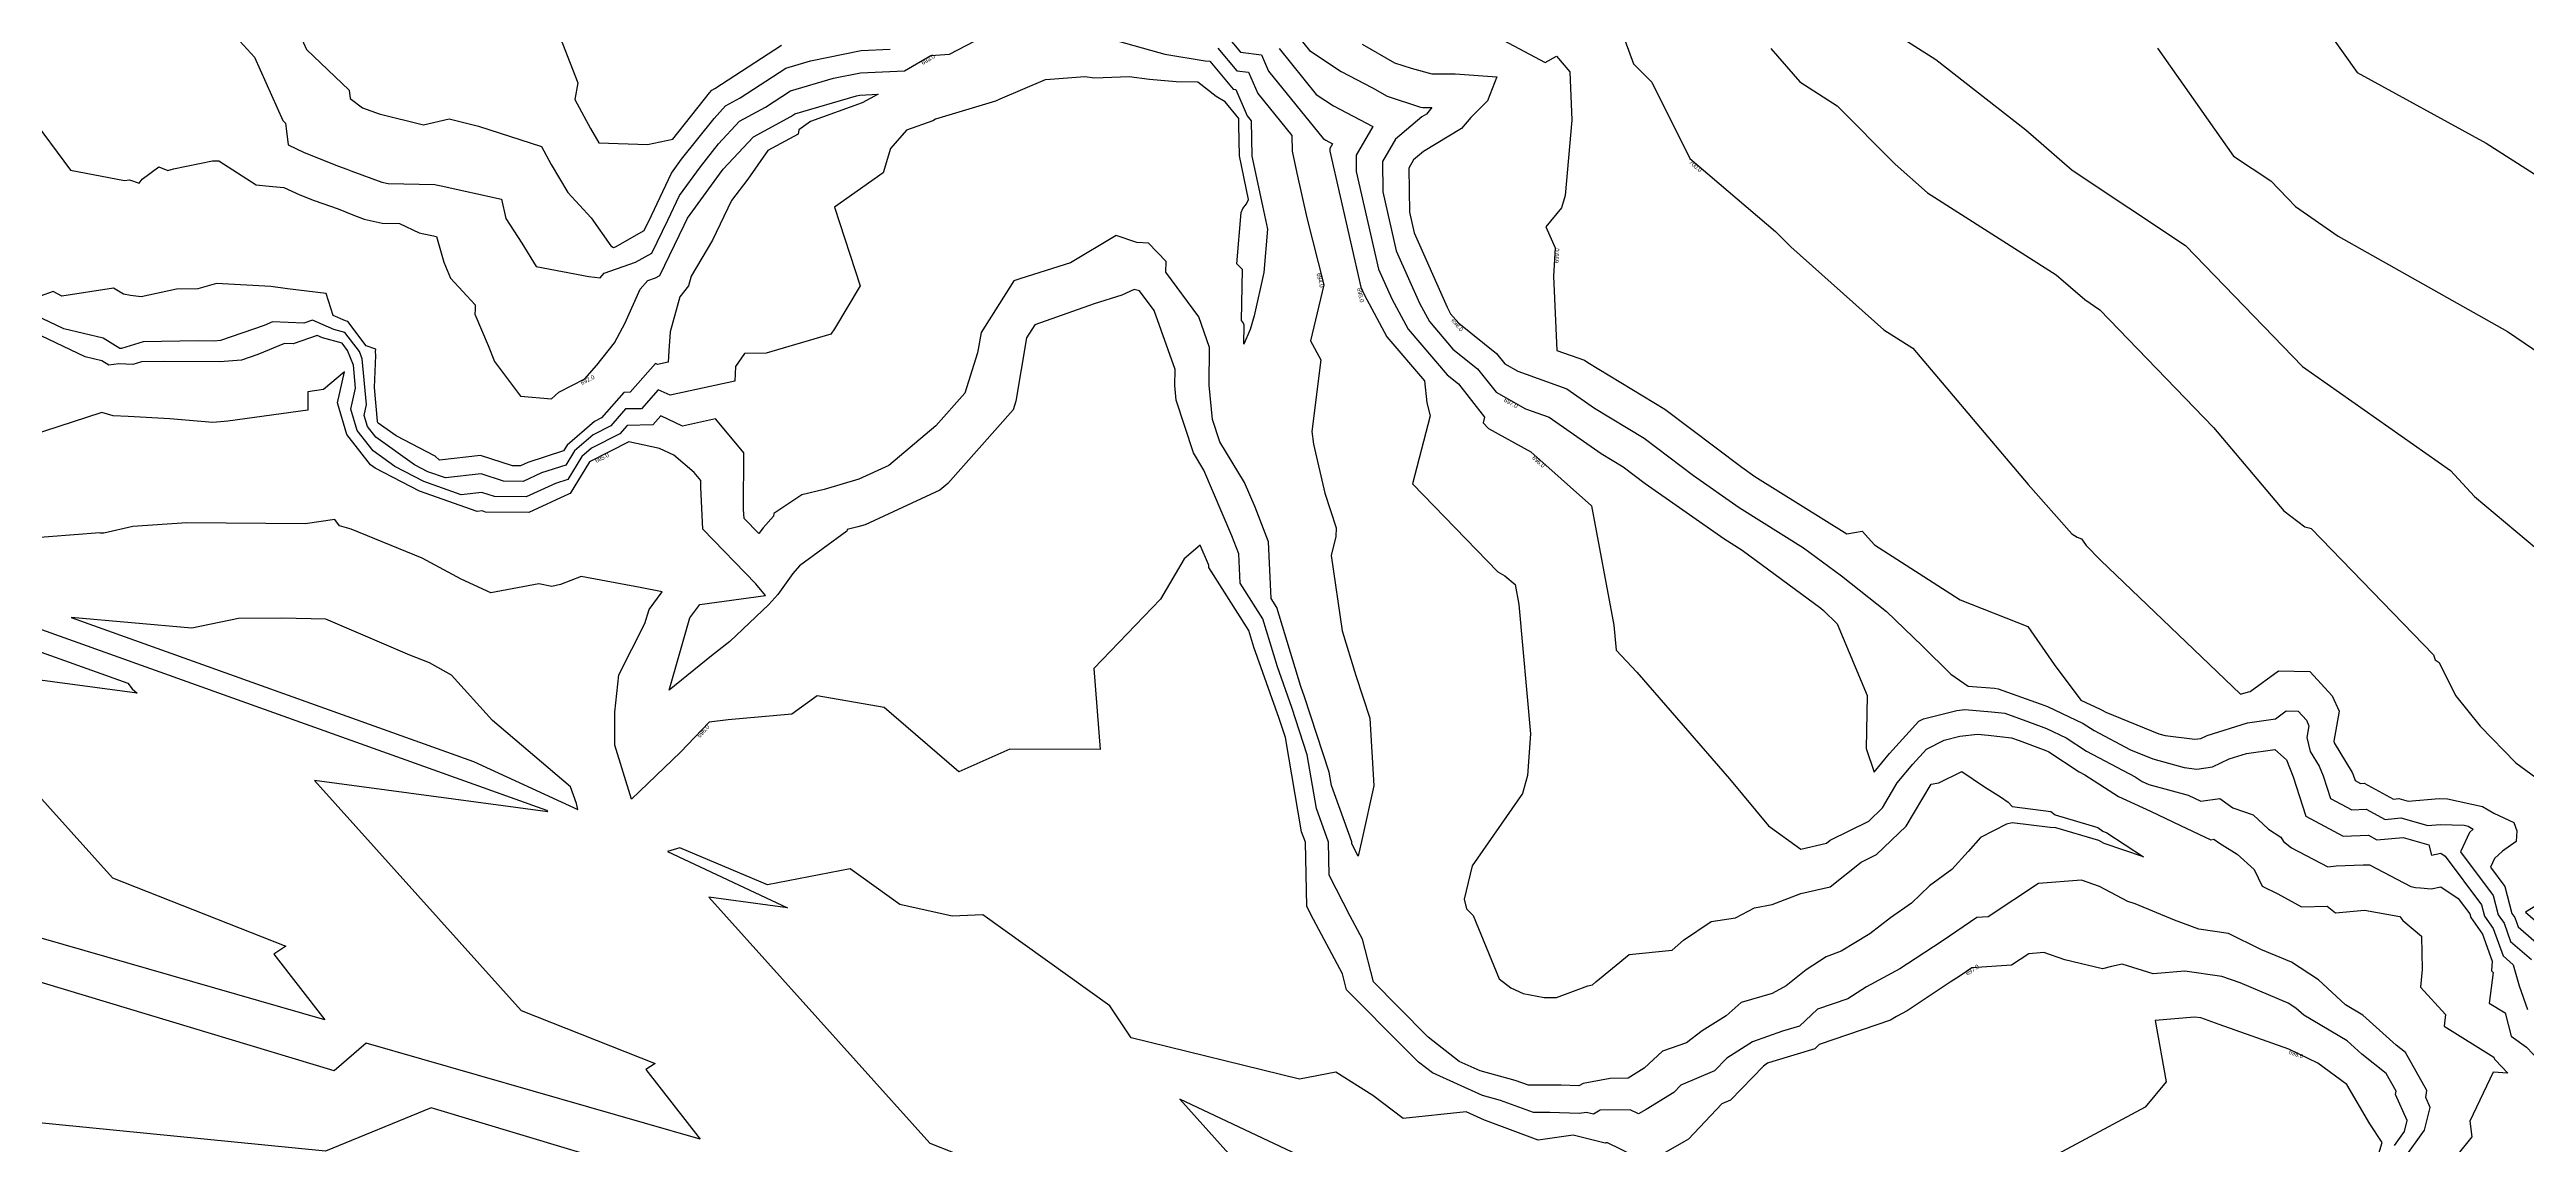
# Model space of a CAD drawing. Extents: x 1684434 to 1702565, y 997334 to 1000228.
# Drawn here: x 1698386.3 to 1698678.4, y 999204.4 to 999333.4 of the extents above; entities that cross this region are included whole.
import ezdxf

# ---------------------------------------------------------------- set-up
doc = ezdxf.new("R2010")
doc.units = 0
doc.layers.add('Default', color=7, linetype='Continuous')

msp = doc.modelspace()

# ---------------------------------------------------------------- linework, layer by layer
at = {"layer": 'Default'}
for points in [[(1698442.01, 999346.45), (1698448.65, 999329.47), (1698448.26, 999327.51), (1698450.13, 999324.11), (1698451.12, 999322.43), (1698456.85, 999322.21), (1698459.83, 999322.86), (1698464.14, 999328.3), (1698464.43, 999328.61), (1698464.79, 999328.8), (1698472.63, 999333.93)], [(1698525.1, 999335.07), (1698526.77, 999333.1), (1698529.24, 999332.78), (1698530.07, 999330.87), (1698536.5, 999322.93), (1698536.84, 999322.71), (1698537.62, 999322.3), (1698537.29, 999321.74), (1698537.29, 999321.42), (1698540.96, 999305.41), (1698541.35, 999304.53), (1698544.03, 999299.53), (1698548.44, 999294.37), (1698548.75, 999291.77), (1698549.11, 999290.24), (1698547.03, 999282.24), (1698557.11, 999271.85), (1698557.94, 999271.39), (1698559.13, 999270.34), (1698559.57, 999268.01), (1698560.94, 999252.74), (1698560.62, 999247.83), (1698560.03, 999245.72), (1698554.09, 999237.21), (1698553.14, 999233.25), (1698553.42, 999232.12), (1698554.19, 999231.34), (1698557.26, 999223.89), (1698558.63, 999222.82), (1698560.1, 999222.15), (1698562.57, 999221.67), (1698564.04, 999221.67), (1698567.71, 999223.06), (1698568.27, 999223.16), (1698568.65, 999223.51), (1698572.6, 999226.75), (1698577.65, 999227.25), (1698579, 999228.43), (1698582.27, 999230.64), (1698585.11, 999231.07), (1698587.36, 999232.25), (1698589.46, 999232.65), (1698592.81, 999233.92), (1698596.27, 999234.72), (1698599.96, 999237.62), (1698601.77, 999238.52), (1698605.26, 999241.86), (1698608.19, 999246.81), (1698609.11, 999246.98), (1698611.81, 999248.33), (1698614.47, 999246.49), (1698616.39, 999245.32), (1698617.26, 999244.71), (1698617.73, 999244.17), (1698622.3, 999243.6), (1698622.82, 999243.21), (1698627.85, 999241.71), (1698628.45, 999241.29), (1698628.9, 999241.09), (1698633.22, 999238.27), (1698628.58, 999239.84), (1698627.96, 999240.17), (1698622.88, 999241.69), (1698622.21, 999241.72), (1698617.76, 999242.28), (1698617.07, 999242.09), (1698614, 999240.55), (1698612.57, 999238.89), (1698610.65, 999236.77), (1698607.99, 999234.82), (1698605.89, 999232.81), (1698603.39, 999231.06), (1698600.97, 999229.17), (1698597.58, 999227.14), (1698595.83, 999226.48), (1698593.45, 999224.95), (1698591.11, 999223.04), (1698589.43, 999222.15), (1698585.79, 999221.08), (1698584.02, 999219.53), (1698581.19, 999217.73), (1698579.36, 999216.33), (1698576.53, 999215.34), (1698574.37, 999213.35), (1698572.46, 999212.17), (1698570.36, 999212.14), (1698567.15, 999211.55), (1698566.67, 999211.26), (1698564.57, 999211.33), (1698560.72, 999211.33), (1698559.16, 999211.91), (1698555.04, 999213.02), (1698552.55, 999214.15), (1698548.9, 999216.99), (1698545.35, 999220.59), (1698542.43, 999223.53), (1698541.15, 999228.56), (1698539.69, 999231.26), (1698537.23, 999236.09), (1698537.15, 999239.99), (1698535.72, 999243.94), (1698534.63, 999250.28), (1698532.81, 999255.84), (1698531.11, 999260.66), (1698529.4, 999266.29), (1698526.71, 999270.53), (1698526.56, 999273.98), (1698525.73, 999276.09), (1698522.45, 999283.82), (1698521.21, 999285.86), (1698519.19, 999292.09), (1698519.03, 999293.8), (1698519.05, 999295.68), (1698516.57, 999302.66), (1698514.86, 999304.98), (1698514.23, 999305.11), (1698512.77, 999304.46), (1698509.52, 999303.43), (1698502.51, 999300.95), (1698501.54, 999299.44), (1698500.26, 999291.95), (1698499.95, 999290.95), (1698492.25, 999282.25), (1698491.32, 999281.48), (1698482.52, 999277.39), (1698481.66, 999277.14), (1698480.38, 999276.83), (1698480.34, 999276.64), (1698474.77, 999272.55), (1698473.99, 999271.66), (1698472.21, 999269.16), (1698471.14, 999267.98), (1698466.56, 999263.62), (1698464.39, 999261.96), (1698459.4, 999257.89), (1698461.83, 999266.42), (1698463.02, 999268), (1698470.76, 999269.07), (1698469.63, 999270.43), (1698463.36, 999276.89), (1698463.13, 999281.81), (1698463.13, 999282.6), (1698462.33, 999283.55), (1698459.97, 999285.62), (1698458.26, 999286.38), (1698454.66, 999287.16), (1698450.07, 999284.86), (1698450, 999284.8), (1698447.71, 999281.07), (1698447.61, 999281.04), (1698442.86, 999278.86), (1698437.74, 999278.9), (1698437.37, 999279.02), (1698436.76, 999278.95), (1698429.98, 999281.35), (1698424.74, 999284.08), (1698424.2, 999284.46), (1698421.38, 999288.02), (1698420.3, 999291.75), (1698421.12, 999295.43), (1698418.64, 999293.36), (1698416.81, 999293.07), (1698416.81, 999290.91), (1698407.37, 999289.6), (1698405.59, 999289.47), (1698400.52, 999289.9), (1698395.63, 999290.14), (1698393.85, 999290.23), (1698392.5, 999290.64), (1698382.25, 999287.28)], [(1698407.04, 999336.27), (1698410.51, 999332.51), (1698413.84, 999325.05), (1698414.16, 999324.75), (1698414.23, 999324.12), (1698414.49, 999322.16), (1698416.38, 999321.29), (1698420.4, 999319.66), (1698421.39, 999319.32), (1698421.99, 999319.08), (1698425.54, 999317.78), (1698426.27, 999317.61), (1698431.78, 999317.52), (1698431.92, 999317.45), (1698432.51, 999317.33), (1698439.64, 999315.77), (1698440.16, 999313.48), (1698442.02, 999310.59), (1698443.71, 999307.85), (1698449.91, 999306.67), (1698451.28, 999306.52), (1698451.73, 999307.04), (1698455.44, 999308.34), (1698457.37, 999309.42), (1698459.24, 999313.29), (1698460.61, 999316.19), (1698463.1, 999319.6), (1698465.23, 999322.3), (1698467.7, 999324.95), (1698470.75, 999326.61), (1698473.69, 999328.53), (1698478.79, 999330.03), (1698481.95, 999330.67), (1698487.15, 999330.9), (1698490.25, 999332.71), (1698492.44, 999332.86), (1698497.36, 999335.43)], [(1698415.94, 999334.97), (1698416.64, 999333.4), (1698421.68, 999328.61), (1698421.79, 999327.63), (1698423.24, 999326.54), (1698425.21, 999325.82), (1698430.42, 999324.53), (1698433.48, 999325.25), (1698436.94, 999324.39), (1698444.33, 999321.98), (1698445.49, 999319.87), (1698447.44, 999316.55), (1698450.2, 999313.56), (1698452.54, 999310.27), (1698452.82, 999310.08), (1698453.08, 999310.17), (1698456.45, 999312.07), (1698457.32, 999313.86), (1698459.67, 999318.83), (1698460.87, 999320.48), (1698464.69, 999325.3), (1698466.06, 999326.78), (1698467.77, 999327.71), (1698473.16, 999331.23), (1698476.07, 999332.09), (1698482.03, 999333.29), (1698485.46, 999333.44)], [(1698532.58, 999336.16), (1698534.9, 999333.29), (1698538.64, 999330.81), (1698542.34, 999328.89), (1698544.04, 999327.9), (1698547.99, 999326.63), (1698548.27, 999326.56), (1698549.31, 999326.56), (1698548.68, 999325.8), (1698548.16, 999325.49), (1698545.04, 999322.83), (1698543.5, 999320.2), (1698543.54, 999316.63), (1698545.13, 999309.68), (1698547.87, 999303.53), (1698549.03, 999301.36), (1698551.81, 999298.1), (1698554.71, 999295.79), (1698556.89, 999293.01), (1698560.36, 999291.08), (1698563.15, 999290.08), (1698569.3, 999285.78), (1698571.89, 999284.21), (1698574.48, 999282.26), (1698583.74, 999275.76), (1698585.91, 999274.4), (1698595.17, 999267.55), (1698595.5, 999267.28), (1698597.12, 999265.73), (1698600.66, 999257.29), (1698600.54, 999251.04), (1698601.47, 999248.25), (1698603.3, 999250.45), (1698606.76, 999254.26), (1698607.29, 999254.52), (1698611.22, 999255.52), (1698612.15, 999255.62), (1698615.29, 999255.36), (1698616.88, 999255.18), (1698619.8, 999254.13), (1698621.81, 999253.38), (1698624.1, 999252.3), (1698626.53, 999250.71), (1698632.23, 999247.68), (1698633.06, 999247.14), (1698633.86, 999246.78), (1698638.49, 999245.52), (1698639.24, 999245.16), (1698639.99, 999244.81), (1698642.23, 999245.13), (1698643.77, 999244.05), (1698646.18, 999243.19), (1698647.96, 999241.5), (1698649.44, 999240.59), (1698649.72, 999240.05), (1698650.69, 999239.33), (1698654.96, 999237.06), (1698655.93, 999237.21), (1698659.13, 999237.31), (1698659.88, 999237.32), (1698664.75, 999234.76), (1698665.31, 999234.66), (1698665.91, 999234.59), (1698667.13, 999234.47), (1698668.28, 999234.73), (1698670.35, 999233.35), (1698671.72, 999231.52), (1698671.83, 999231.1), (1698673.2, 999229.15), (1698674.34, 999225.97), (1698674.25, 999224.82), (1698674.44, 999224.62), (1698673.99, 999221.02), (1698675.86, 999219.85), (1698676.6, 999217.12), (1698678.37, 999215.83), (1698682.86, 999211.09)], [(1698557.16, 999334.84), (1698562.67, 999331.9), (1698564.02, 999332.62), (1698565.6, 999330.77), (1698565.82, 999325.07), (1698565.05, 999316.2), (1698564.6, 999314.74), (1698562.76, 999312.5), (1698563.85, 999310.05), (1698563.68, 999306.69), (1698564.06, 999297.94), (1698567.32, 999296.78), (1698567.71, 999296.51), (1698576.79, 999291.02), (1698585.86, 999284.17), (1698587.4, 999283.09), (1698598.24, 999276.33), (1698600.07, 999276.66), (1698601.5, 999275.04), (1698611.63, 999268.56), (1698619.6, 999265.41), (1698622.69, 999260.93), (1698625.85, 999256.74), (1698628.14, 999255.67), (1698628.29, 999255.57), (1698628.79, 999255.3), (1698635.02, 999252.76), (1698635.8, 999252.55), (1698639.28, 999252.11), (1698639.98, 999252.22), (1698640.72, 999252.56), (1698645.48, 999254.07), (1698648.81, 999254.54), (1698650.06, 999255.46), (1698651.45, 999255.42), (1698652.43, 999254.35), (1698652.74, 999253.68), (1698652.5, 999252.34), (1698652.89, 999250.69), (1698653.96, 999248.94), (1698654.41, 999247.8), (1698655.29, 999245.15), (1698657.78, 999243.81), (1698659.48, 999243.87), (1698661.71, 999242.67), (1698663.59, 999242.84), (1698666.74, 999241.94), (1698668.2, 999242.06), (1698671.02, 999241.97), (1698671.5, 999241.86), (1698672.09, 999241.52), (1698671.67, 999241.14), (1698670.62, 999238.83), (1698674.47, 999233.68), (1698675.05, 999231.42), (1698675.74, 999230.45), (1698676.52, 999228.29), (1698678.96, 999226.17)], [(1698571.22, 999336.89), (1698573.09, 999331.74), (1698575.27, 999329.57), (1698579.73, 999320.57), (1698589.85, 999311.96), (1698591.66, 999310.15), (1698602.6, 999300.39), (1698606.04, 999298.21), (1698619.65, 999282.14), (1698624.78, 999276.34), (1698625.42, 999275.93), (1698625.92, 999275.73), (1698626.11, 999275.45), (1698626.49, 999274.95), (1698628.18, 999273.24), (1698644.68, 999257.42), (1698645.6, 999257.71), (1698645.81, 999257.74), (1698649.13, 999260.19), (1698652.86, 999260.09), (1698655.47, 999257.24), (1698656.3, 999255.44), (1698655.66, 999251.88), (1698655.7, 999251.69), (1698657.85, 999248.2), (1698657.96, 999247.91), (1698658.18, 999247.25), (1698658.8, 999246.92), (1698659.23, 999246.93), (1698662.69, 999245.07), (1698663.34, 999245.13), (1698664.44, 999244.82), (1698668.08, 999245.12), (1698669.06, 999245.09), (1698673.19, 999244.17), (1698674.54, 999243.39), (1698676.89, 999242.29), (1698677.26, 999241.33), (1698677.17, 999240.06), (1698675.57, 999238.93), (1698674.6, 999238.08), (1698674.13, 999237.05), (1698675.84, 999234.76), (1698676.67, 999231.59), (1698677.01, 999231.1), (1698677.4, 999230.02), (1698681.1, 999226.8)], [(1698601.31, 999336.95), (1698608.76, 999332.22), (1698619.36, 999323.95), (1698624.81, 999319.21), (1698638.18, 999310.33), (1698651.96, 999296.04), (1698669.42, 999283.8), (1698672.27, 999280.71), (1698685.66, 999269.49)], [(1698655.14, 999335.34), (1698658.42, 999330.71), (1698673.65, 999322.39), (1698679.73, 999318.49)], [(1698524.11, 999333.56), (1698526.34, 999330.92), (1698527.72, 999330.74), (1698528.82, 999328.23), (1698532.83, 999323.27), (1698532.86, 999321.43), (1698533.41, 999318.83), (1698534.59, 999313.57), (1698536.57, 999305.66), (1698535.01, 999299.08), (1698536.22, 999296.83), (1698535.19, 999288.39), (1698535.38, 999286.88), (1698536.7, 999281.12), (1698538.04, 999277.02), (1698538.01, 999276.02), (1698537.46, 999273.76), (1698538.76, 999264.89), (1698540.36, 999259.62), (1698542, 999254.62), (1698542.5, 999246.62), (1698541.09, 999240.4), (1698540.63, 999238.32), (1698539.89, 999239.77), (1698539.88, 999240.02), (1698537.48, 999246.65), (1698537.21, 999248.23), (1698534.3, 999257.13), (1698533.88, 999258.33), (1698531.05, 999267.64), (1698530.38, 999268.7), (1698530.08, 999275.37), (1698528.48, 999279.47), (1698527.25, 999282.37), (1698524.32, 999287.19), (1698523.47, 999289.82), (1698523.08, 999293.85), (1698523.12, 999298.3), (1698521.84, 999301.9), (1698517.97, 999307.17), (1698518, 999308.44), (1698515.9, 999310.59), (1698514.55, 999310.67), (1698512.11, 999311.49), (1698506.73, 999308.29), (1698500.88, 999306.43), (1698500.05, 999306.14), (1698496.17, 999300.07), (1698495.76, 999297.68), (1698494.27, 999292.92), (1698490.85, 999289.05), (1698485.29, 999284.4), (1698481.77, 999282.77), (1698477.66, 999281.56), (1698475.05, 999280.94), (1698471.75, 999278.73), (1698471.69, 999278.43), (1698470.47, 999277.05), (1698469.97, 999276.35), (1698468.23, 999278.15), (1698468.18, 999279.19), (1698468.21, 999285.89), (1698467.05, 999287.27), (1698464.87, 999289.87), (1698460.97, 999289.02), (1698458.43, 999290.24), (1698457.48, 999289.16), (1698454.46, 999289.1), (1698453.58, 999288.1), (1698450.25, 999286.43), (1698449.12, 999285.46), (1698447.46, 999282.75), (1698445.99, 999282.27), (1698442.53, 999280.68), (1698438.81, 999280.71), (1698437.3, 999281.2), (1698434.89, 999280.93), (1698430.47, 999282.49), (1698427.06, 999284.27), (1698424.5, 999286.1), (1698422.6, 999288.5), (1698421.87, 999291.01), (1698422.43, 999293.49), (1698422.17, 999296.2), (1698421.49, 999297.95), (1698420.85, 999298.79), (1698418.51, 999299.43), (1698417.88, 999299.7), (1698415.08, 999298.73), (1698414.03, 999298.77), (1698410.9, 999297.48), (1698408.97, 999296.81), (1698406.41, 999296.62), (1698399.78, 999296.64), (1698397.18, 999296.6), (1698396.15, 999296.28), (1698394.51, 999296.36), (1698393.34, 999296.2), (1698392.5, 999296.72), (1698390.53, 999297.18), (1698380.12, 999302.16)], [(1698512.24, 999334.43), (1698517.13, 999333.05), (1698517.84, 999332.87), (1698522.59, 999332.08), (1698523.13, 999332.04), (1698525.91, 999328.74), (1698526.2, 999328.7), (1698527.56, 999325.58), (1698528.03, 999325), (1698528.1, 999320.84), (1698529.34, 999315), (1698529.96, 999312.25), (1698529.53, 999307.15), (1698528.37, 999302.02), (1698527.9, 999300.43), (1698527.17, 999298.68), (1698527.19, 999300.92), (1698527.11, 999301.14), (1698526.87, 999301.47), (1698527, 999307.49), (1698526.35, 999308.15), (1698526.86, 999314.19), (1698527.05, 999314.67), (1698527.46, 999315.23), (1698527.72, 999315.75), (1698526.63, 999320.88), (1698526.57, 999324.54), (1698526.58, 999325.27), (1698524.97, 999327.25), (1698523.91, 999327.89), (1698521.75, 999329.58), (1698519.16, 999329.61), (1698516.04, 999329.89), (1698513.63, 999330.21), (1698509.56, 999330.04), (1698508.41, 999330.18), (1698504.34, 999329.87), (1698503.75, 999329.84), (1698498.37, 999327.58), (1698497.88, 999327.32), (1698490.8, 999325.19), (1698490.47, 999325), (1698487.39, 999323.89), (1698485.5, 999321.75), (1698484.64, 999318.89), (1698478.9, 999314.85), (1698481.93, 999305.56), (1698478.9, 999300.51), (1698478.47, 999299.85), (1698470.85, 999297.62), (1698468.3, 999297.59), (1698467.23, 999296.04), (1698467.15, 999294.32), (1698459.5, 999292.66), (1698458.11, 999293.32), (1698456.15, 999291.08), (1698454.26, 999291.05), (1698452.51, 999289.05), (1698450.43, 999288.01), (1698448.25, 999286.12), (1698447.21, 999284.43), (1698444.36, 999283.5), (1698442.2, 999282.51), (1698439.88, 999282.53), (1698437.23, 999283.39), (1698433.01, 999282.91), (1698430.96, 999283.63), (1698429.38, 999284.46), (1698424.8, 999287.74), (1698423.82, 999288.98), (1698423.44, 999290.28), (1698423.73, 999291.56), (1698423.21, 999296.97), (1698422.89, 999297.82), (1698421.18, 999300.07), (1698419.87, 999300.43), (1698417.36, 999301.53), (1698416.31, 999301.17), (1698412.64, 999301.31), (1698411.64, 999300.9), (1698406.51, 999299.11), (1698405.77, 999299.05), (1698403.88, 999299.06), (1698397.37, 999298.95), (1698394.81, 999298.17), (1698394.71, 999298.17), (1698394.63, 999298.16), (1698392.66, 999299.4), (1698388.01, 999300.48), (1698382.98, 999302.89)], [(1698531.32, 999333.52), (1698535.7, 999328.11), (1698537.74, 999326.76), (1698542.38, 999324.35), (1698540.39, 999320.97), (1698540.42, 999319.02), (1698543.05, 999307.54), (1698544.61, 999304.03), (1698546.53, 999300.44), (1698551.13, 999295.06), (1698552.47, 999293.99), (1698555.55, 999290.07), (1698555.37, 999289.41), (1698556.01, 999288.76), (1698561, 999285.98), (1698568.13, 999279.63), (1698570.79, 999265.57), (1698571.05, 999262.62), (1698573.48, 999260.03), (1698584.42, 999247.47), (1698589.03, 999241.91), (1698592.82, 999239.17), (1698595.86, 999239.87), (1698596.29, 999240.21), (1698600.83, 999242.47), (1698602.44, 999244.02), (1698604.2, 999246.99), (1698606.04, 999249.19), (1698607.64, 999250.95), (1698609.74, 999252), (1698611.57, 999252.47), (1698613.66, 999252.7), (1698614.92, 999252.6), (1698617.65, 999252.3), (1698618.58, 999251.96), (1698621.7, 999250.8), (1698622.08, 999250.62), (1698625.66, 999248.28), (1698626.33, 999247.92), (1698630.27, 999245.35), (1698634.07, 999243.62), (1698637.61, 999241.95), (1698641.17, 999240.26), (1698641.54, 999240.32), (1698642.21, 999239.85), (1698644.29, 999238.58), (1698646.28, 999236.75), (1698647.22, 999234.79), (1698649.06, 999233.89), (1698651.85, 999232.38), (1698654.9, 999232.46), (1698655.86, 999231.67), (1698659.29, 999231.96), (1698663.45, 999231.23), (1698663.8, 999230.77), (1698666.01, 999228.9), (1698666.07, 999224.98), (1698665.91, 999222.9), (1698668.84, 999219.66), (1698668.67, 999218.31), (1698674.53, 999214.63), (1698674.6, 999214.4), (1698674.74, 999214.29), (1698676.2, 999212.75), (1698674.45, 999212.87), (1698671.71, 999207.09), (1698671.94, 999205.24), (1698670.32, 999203.26)], [(1698541.11, 999334.05), (1698544.92, 999331.83), (1698546.89, 999331.2), (1698549.33, 999330.56), (1698552.06, 999330.56), (1698557, 999330.2), (1698555.87, 999327.36), (1698553.92, 999325.42), (1698552.81, 999324.09), (1698548.35, 999321.41), (1698547.18, 999320.41), (1698546.6, 999319.42), (1698546.67, 999314.24), (1698547.22, 999311.82), (1698551.13, 999303.03), (1698551.53, 999302.27), (1698552.5, 999301.14), (1698556.94, 999297.59), (1698557.91, 999296.35), (1698559.46, 999295.49), (1698565.24, 999293.43), (1698568.5, 999291.15), (1698574.34, 999287.62), (1698580.17, 999283.22), (1698585.57, 999279.42), (1698593.16, 999274.69), (1698597.64, 999271.38), (1698602.93, 999267.18), (1698607.13, 999263.12), (1698610.52, 999259.78), (1698612.56, 999258.38), (1698615.66, 999258.12), (1698616.11, 999258.07), (1698621.03, 999256.29), (1698621.92, 999255.96), (1698626.12, 999253.99), (1698627.41, 999253.14), (1698631.69, 999250.87), (1698634.32, 999249.8), (1698638.04, 999248.78), (1698639.51, 999248.6), (1698641.38, 999248.87), (1698643.35, 999249.79), (1698645.36, 999250.42), (1698648.73, 999250.9), (1698650.08, 999249.69), (1698650.87, 999247.68), (1698652.39, 999243.04), (1698656.76, 999240.71), (1698659.74, 999240.8), (1698660.73, 999240.27), (1698663.84, 999240.55), (1698666.86, 999239.69), (1698667.18, 999238.45), (1698668.28, 999238.7), (1698668.8, 999238.35), (1698673.09, 999232.6), (1698673.44, 999231.26), (1698674.47, 999229.8), (1698675.63, 999226.57), (1698676.81, 999225.54), (1698677.51, 999223.04), (1698678.49, 999220.27)], [(1698589.31, 999333.52), (1698592.7, 999329.59), (1698597.12, 999326.78), (1698603.97, 999319.9), (1698607.78, 999316.51), (1698622.93, 999306.86), (1698626.31, 999303.93), (1698628.1, 999302.74), (1698641.49, 999288.86), (1698649.76, 999279.03), (1698652.24, 999277.17), (1698652.74, 999277.04), (1698653, 999276.95), (1698667.43, 999262.06), (1698667.63, 999261.48), (1698668.11, 999261.15), (1698670.01, 999257.28), (1698672.92, 999253.64), (1698677.14, 999249.33), (1698681.41, 999246.19)], [(1698634.87, 999333.56), (1698643.86, 999320.85), (1698648.25, 999317.93), (1698651.16, 999314.92), (1698656.18, 999311.4), (1698676.14, 999300.16), (1698689.79, 999290.91)], [(1698383.97, 999325.7), (1698388.8, 999319.18), (1698395.19, 999317.96), (1698395.79, 999318.04), (1698396.91, 999317.68), (1698397.28, 999318.15), (1698399.23, 999319.57), (1698400.29, 999319.17), (1698400.95, 999319.36), (1698405.56, 999320.3), (1698406.31, 999320.3), (1698410.72, 999317.46), (1698412.25, 999317.29), (1698413.95, 999317.16), (1698415.84, 999316.29), (1698417.55, 999315.6), (1698420.39, 999314.63), (1698422.11, 999313.92), (1698423.44, 999313.43), (1698425.55, 999312.95), (1698427.62, 999312.92), (1698429.92, 999311.81), (1698431.96, 999311.39), (1698432.83, 999308.33), (1698433.6, 999306.47), (1698436.52, 999303.31), (1698436.54, 999302.77), (1698436.49, 999302.23), (1698438.06, 999298.53), (1698438.82, 999296.66), (1698441.86, 999292.56), (1698445.51, 999292.25), (1698446.41, 999293.04), (1698449.46, 999294.59), (1698450.89, 999296.22), (1698452.95, 999298.86), (1698454.22, 999301.19), (1698455.97, 999305.16), (1698456.88, 999306.18), (1698457.8, 999306.5), (1698458.29, 999306.77), (1698461.16, 999312.72), (1698461.55, 999313.55), (1698465.33, 999318.73), (1698465.78, 999319.3), (1698469.33, 999323.13), (1698473.73, 999325.51), (1698474.22, 999325.83), (1698481.5, 999327.97), (1698481.87, 999328.04), (1698484.03, 999328.14), (1698482.14, 999327.13), (1698476.06, 999324.92), (1698474.7, 999323.96), (1698474.62, 999323.45), (1698471.03, 999321.5), (1698468.69, 999318.15), (1698466.76, 999315.6), (1698464.52, 999310.94), (1698462.01, 999306.71), (1698461.69, 999305.54), (1698460.67, 999304.25), (1698459.51, 999300.14), (1698459.36, 999297.9), (1698459.29, 999296.58), (1698458.02, 999296.3), (1698457.79, 999296.41), (1698454.81, 999293.01), (1698454.06, 999292.99), (1698451.44, 999289.99), (1698450.6, 999289.58), (1698447.37, 999286.78), (1698446.96, 999286.11), (1698442.74, 999284.74), (1698441.87, 999284.34), (1698440.94, 999284.35), (1698437.17, 999285.57), (1698432.34, 999285.02), (1698431.81, 999285.5), (1698427.22, 999287.86), (1698425.1, 999289.38), (1698425.04, 999289.46), (1698425.02, 999289.54), (1698425.03, 999289.62), (1698424.65, 999293.59), (1698424.82, 999297.33), (1698424.78, 999297.82), (1698424.8, 999298.11), (1698423.67, 999298.5), (1698421.5, 999301.35), (1698421.23, 999301.43), (1698419.77, 999302.07), (1698418.97, 999304.66), (1698414.42, 999305.22), (1698412.43, 999305.47), (1698406.03, 999305.82), (1698403.81, 999305.19), (1698401.33, 999305.15), (1698397.13, 999304.28), (1698395.87, 999304.42), (1698395.05, 999304.57), (1698393.9, 999305.27), (1698387.81, 999304.36), (1698386.77, 999304.91), (1698385.22, 999304.35)], [(1698305.58, 999290.89), (1698395.59, 999258.71), (1698396.1, 999258.06), (1698396.69, 999257.54), (1698371.11, 999260.98), (1698393.75, 999235.77), (1698414.2, 999227.73), (1698412.79, 999226.8), (1698418.81, 999219.05), (1698369.75, 999233.13)], [(1698347.25, 999278.67), (1698444.92, 999243.75), (1698445.01, 999243.64), (1698445.11, 999243.55), (1698417.59, 999247.24), (1698441.95, 999220.13), (1698457.75, 999213.91), (1698456.65, 999213.2), (1698463.05, 999204.98), (1698423.66, 999216.28), (1698419.89, 999213.05), (1698366.19, 999229.23)], [(1698663.88, 999202.57), (1698666.38, 999206.03), (1698667.03, 999208.73), (1698666.51, 999209.89), (1698666.64, 999210.7), (1698664.12, 999215.19), (1698663.04, 999216.05), (1698659.1, 999219.6), (1698657.05, 999220.8), (1698653.86, 999223.77), (1698650.69, 999225.83), (1698647.07, 999227.35), (1698643.26, 999229.22), (1698639.76, 999229.75), (1698636.9, 999230.8), (1698632.24, 999232.7), (1698631.37, 999233), (1698628.06, 999234.75), (1698625.91, 999235.51), (1698620.84, 999235.13), (1698614.91, 999231.2), (1698613.57, 999231.11), (1698609.61, 999228.41), (1698606.29, 999226.22), (1698604.52, 999225.06), (1698600.58, 999222.93), (1698598.36, 999221.51), (1698594.81, 999220.3), (1698592.67, 999218.31), (1698590.68, 999217.7), (1698587.14, 999216.44), (1698584.11, 999214.53), (1698582.65, 999213.02), (1698578.69, 999211.36), (1698577.86, 999210.48), (1698574.59, 999208.46), (1698573.7, 999207.95), (1698572.69, 999208.44), (1698569.17, 999208.39), (1698568.37, 999207.91), (1698567.57, 999208.11), (1698566.71, 999207.99), (1698563.22, 999208.11), (1698561.29, 999208.11), (1698557.41, 999209.54), (1698555.28, 999210.12), (1698549.39, 999212.78), (1698547.77, 999214.04), (1698546.19, 999215.64), (1698539.28, 999222.58), (1698538.8, 999224.47), (1698535.36, 999230.87), (1698534.57, 999232.41), (1698534.41, 999239.97), (1698533.95, 999241.22), (1698532.05, 999252.32), (1698531.32, 999254.55), (1698528.34, 999262.98), (1698527.74, 999264.94), (1698523.04, 999272.37), (1698523.03, 999272.58), (1698522.98, 999272.72), (1698522.02, 999274.98), (1698520.13, 999273.38), (1698517.35, 999268.63), (1698509.48, 999260.44), (1698510.2, 999250.92), (1698499.58, 999250.94), (1698493.54, 999248.29), (1698484.75, 999255.85), (1698476.84, 999257.23), (1698473.88, 999255.09), (1698466.36, 999254.39), (1698464.1, 999254.13), (1698460.72, 999250.58), (1698454.95, 999245.06), (1698452.98, 999251.43), (1698452.99, 999255.29), (1698453.48, 999259.69), (1698456.55, 999265.75), (1698457.03, 999267.42), (1698458.59, 999269.49), (1698455.99, 999270), (1698449.02, 999271.3), (1698446.6, 999270.34), (1698445.57, 999270.13), (1698444.05, 999270.43), (1698438.38, 999269.39), (1698434.89, 999270.97), (1698430.29, 999273.47), (1698421.91, 999276.87), (1698420.54, 999277.29), (1698419.97, 999278.01), (1698416.49, 999277.52), (1698402.54, 999277.62), (1698396.15, 999277.19), (1698392.76, 999276.41), (1698392.34, 999276.39), (1698392.26, 999276.44), (1698383.2, 999275.72)], [(1698448.46, 999244.54), (1698447.75, 999246.52), (1698438.58, 999254.33), (1698433.75, 999259.68), (1698431.13, 999261.11), (1698428.83, 999262.04), (1698418.92, 999266.28), (1698413.7, 999266.4), (1698408.64, 999266.35), (1698403.12, 999265.19), (1698388.91, 999266.45), (1698436.35, 999249.49), (1698448.64, 999243.85), (1698448.46, 999244.54)], [(1698662.81, 999204.22), (1698664.02, 999205.89), (1698664.33, 999207.19), (1698662.96, 999210.24), (1698663.02, 999210.62), (1698661.85, 999212.71), (1698658.99, 999215), (1698657.23, 999216.57), (1698652.12, 999219.58), (1698651.2, 999220.42), (1698650.3, 999221.01), (1698644.64, 999223.39), (1698642.48, 999224.17), (1698638.09, 999224.79), (1698634.38, 999224.46), (1698630.7, 999225.6), (1698629.44, 999225.34), (1698628.39, 999225.07), (1698623.94, 999226.1), (1698621.49, 999226.97), (1698619.73, 999226.84), (1698617.67, 999225.47), (1698612.98, 999225.18), (1698611.61, 999224.24), (1698610.45, 999223.48), (1698605.35, 999220.12), (1698604.1, 999219.45), (1698603.39, 999218.99), (1698595.01, 999216.14), (1698594.47, 999215.64), (1698589.51, 999214.13), (1698588.91, 999213.92), (1698588.41, 999213.6), (1698584.52, 999209.57), (1698583.53, 999209.15), (1698579.59, 999204.98), (1698579.04, 999204.65), (1698574.8, 999202.22), (1698570.05, 999204.55), (1698569.82, 999204.54), (1698569.77, 999204.51), (1698565.98, 999205.46), (1698561.87, 999204.88), (1698555.65, 999207.18), (1698555.52, 999207.21), (1698553.36, 999208.19), (1698545.95, 999207.42), (1698542.35, 999210.14), (1698537.99, 999212.88), (1698533.72, 999212.06), (1698513.87, 999216.93), (1698511.37, 999220.68), (1698496.38, 999231.43), (1698492.77, 999231.28), (1698486.6, 999232.65), (1698480.76, 999236.86), (1698470.98, 999234.97), (1698460.67, 999239.3), (1698459.22, 999238.89), (1698473.37, 999232.26), (1698464.07, 999233.51), (1698490.14, 999204.49), (1698501.29, 999200.1)], [(1698684.44, 999235.5), (1698678.28, 999231.75), (1698683.25, 999227.43)], [(1698660.32, 999201.09), (1698661.36, 999204.58), (1698659.93, 999206.77), (1698657.19, 999211.43), (1698653.77, 999213.95), (1698650.36, 999215.57), (1698642.14, 999218.49), (1698639.98, 999219.27), (1698639.24, 999219.37), (1698634.61, 999218.95), (1698635.92, 999211.75), (1698633.42, 999208.75), (1698612.85, 999197.72)], [(1698473.54, 999195.97), (1698431.34, 999208.69), (1698418.87, 999203.57), (1698277.36, 999217.57)], [(1698547.42, 999196.57), (1698519.6, 999209.7), (1698538.33, 999188.84)]]:
    msp.add_lwpolyline(points, dxfattribs=at)

# ---------------------------------------------------------------- texts
for s, rotation, p in [(' 693.0', 30.3806, (1698489.14, 999331.48)), (' 700.0', 319.6186, (1698579.45, 999320.16)), (' 699.0', 86.9949, (1698564.25, 999308.05)), (' 694.0', 284.0059, (1698535.67, 999307.18)), (' 695.0', 282.9124, (1698540.44, 999305.43)), (' 698.0', 310.4831, (1698551.45, 999301.6)), (' 692.0', 27.0248, (1698448.95, 999293.77)), (' 697.0', 330.8845, (1698557.61, 999292.04)), (' 695.0', 26.5769, (1698450.65, 999284.59)), (' 696.0', 318.3446, (1698560.96, 999285.35)), (' 696.0', 46.522, (1698462.88, 999252.12)), (' 697.0', 34.3265, (1698612.32, 999224.12)), (' 698.0', 340.4588, (1698650.14, 999215.12))]:
    msp.add_text(s, height=0.5, rotation=rotation, dxfattribs=at).set_placement(p)

doc.saveas('drawing.dxf')
